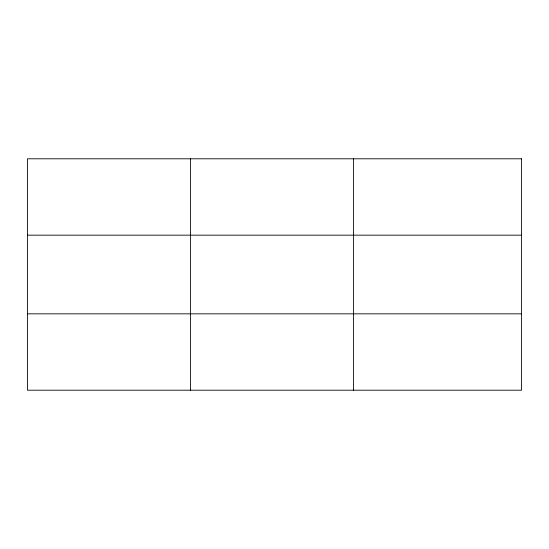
<?xml version="1.0" encoding="UTF-8"?>
<svg xmlns="http://www.w3.org/2000/svg" width="549" height="549" viewBox="0 0 549 549"><rect width="100%" height="100%" fill="white"/><g stroke="black" fill="none" stroke-linecap="round" stroke-linejoin="round"><path stroke-width="0.82" d="M190.503 158.798L190.503 390.202M353.556 158.798L353.556 390.202M27.45 235.164L521.55 235.164M27.45 313.836L521.55 313.836M521.55 158.798L521.55 390.202L27.45 390.202L27.45 158.798L521.55 158.798"/></g></svg>
